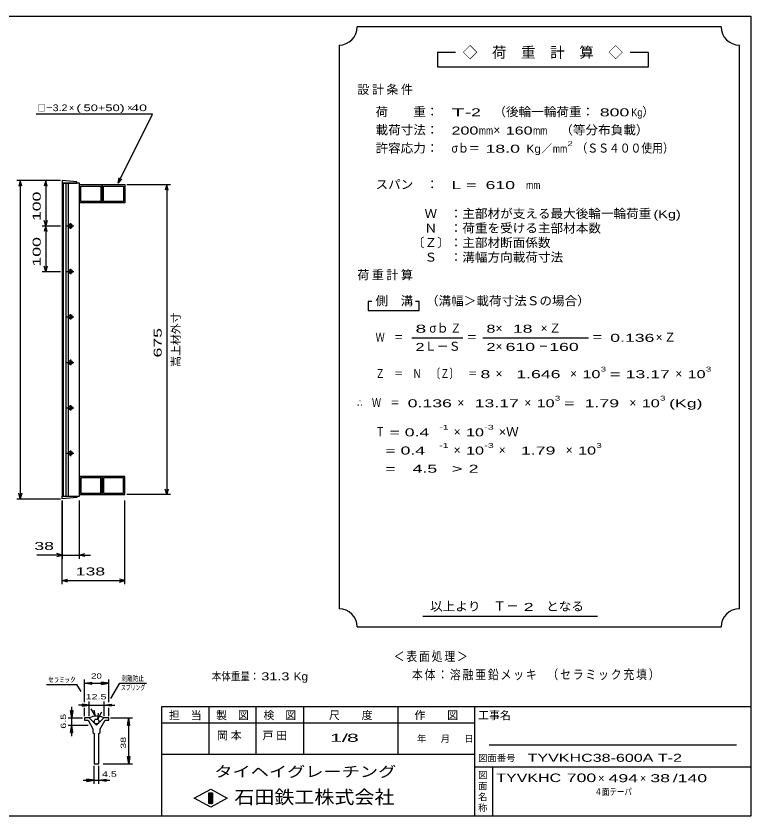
# Model space of a CAD drawing. Units: millimetres, scale not verified. Extents: x -1456 to 1389, y -1026 to 839.
# Drawn here: x -227 to 1389, y -921 to 839 of the extents above; entities that cross this region are included whole.
import ezdxf
from ezdxf.enums import TextEntityAlignment as Align

# ---------------------------------------------------------------- set-up
doc = ezdxf.new("R2010")
doc.units = ezdxf.units.MM
doc.header["$LTSCALE"] = 8
for name, color, linetype, lineweight in [('CADPAC_LAYER_0000', 150, 'Continuous', 25), ('CADPAC_LAYER_0016', 3, 'Continuous', 25), ('CADPAC_LAYER_0022', 2, 'Continuous', 25), ('CADPAC_LAYER_0032', 4, 'Continuous', 25)]:
    doc.layers.add(name, color=color, linetype=linetype, lineweight=lineweight)
doc.styles.add('ベクトル', font='')
doc.styles.get('ベクトル').set_extended_font_data('ベクトル')

msp = doc.modelspace()

# ---------------------------------------------------------------- linework, layer by layer
at = {"layer": 'CADPAC_LAYER_0000'}
for p, q in [((-1379.2, 838.8), (1388.8, 838.8)), ((1388.8, 838.8), (1388.8, -921.2)), ((1388.8, -681.2), (92.8, -681.2)), ((92.8, -681.2), (92.8, -921.2)), ((196.8, -681.2), (196.8, -785.2)), ((300.8, -785.2), (300.8, -681.2)), ((404.8, -681.2), (404.8, -785.2)), ((612.8, -785.2), (612.8, -681.2)), ((780.8, -681.2), (780.8, -921.2)), ((780.8, -717.2), (92.8, -717.2)), ((1356.8, -765.2), (812.8, -765.2)), ((92.8, -785.2), (780.8, -785.2)), ((780.8, -813.2), (1388.8, -813.2)), ((820.8, -921.2), (820.8, -813.2)), ((164.8, -882), (200.8, -862)), ((200.8, -862), (236.8, -882)), ((196.8, -870), (204.8, -870)), ((196.8, -894), (196.8, -870)), ((196.8, -870), (198.4, -870)), ((198.4, -870), (198.4, -894)), ((200, -894), (200, -870)), ((200, -870), (201.6, -870)), ((201.6, -870), (201.6, -894)), ((203.2, -894), (203.2, -870)), ((203.2, -870), (204.8, -870)), ((204.8, -870), (204.8, -894)), ((204.8, -870), (204.8, -894)), ((200.8, -902), (164.8, -882)), ((204.8, -894), (196.8, -894)), ((198.4, -894), (200, -894)), ((236.8, -882), (200.8, -902)), ((201.6, -894), (203.2, -894)), ((1388.8, -921.2), (-1379.2, -921.2))]:
    msp.add_line(p, q, dxfattribs=at)
at = {"layer": 'CADPAC_LAYER_0016'}
for p, q in [((-93.8, 473.8), (-125.8, 476.8)), ((-125.8, 476.8), (-125.8, 470.8)), ((-125.8, 470.8), (-93.8, 470.8)), ((-125.8, 470.8), (-125.8, -217.2)), ((-87.8, 470.8), (-125.8, 470.8)), ((-123.8, 470.8), (-123.8, -217.2)), ((-116.8, -217.2), (-116.8, 470.8)), ((-112.8, 470.8), (-112.8, -217.2)), ((-93.8, 470.8), (-93.8, 473.8)), ((-87.8, -217.2), (-87.8, 470.8)), ((-87.8, 467.8), (-37.8, 467.8)), ((-87.8, 427.8), (-87.8, 467.8)), ((-84.8, 464.8), (-40.8, 464.8)), ((-84.8, 430.8), (-84.8, 464.8)), ((-40.8, 464.8), (-40.8, 430.8)), ((-37.8, 467.8), (-37.8, 427.8)), ((-37.8, 467.8), (12.2, 467.8)), ((-37.8, 427.8), (-37.8, 467.8)), ((-34.8, 464.8), (9.2, 464.8)), ((-34.8, 430.8), (-34.8, 464.8)), ((9.2, 464.8), (9.2, 430.8)), ((12.2, 467.8), (12.2, 427.8)), ((-37.8, 427.8), (-87.8, 427.8)), ((-40.8, 430.8), (-84.8, 430.8)), ((12.2, 427.8), (-37.8, 427.8)), ((9.2, 430.8), (-34.8, 430.8)), ((-115.8, 376.8), (-99.8, 376.8)), ((-105.8, 379.8), (-109.8, 379.8)), ((-109.8, 373.8), (-105.8, 373.8)), ((-107.8, 382.8), (-107.8, 370.8)), ((-107.8, 282.8), (-107.8, 270.8)), ((-115.8, 276.8), (-99.8, 276.8)), ((-105.8, 279.8), (-109.8, 279.8)), ((-109.8, 273.8), (-105.8, 273.8)), ((-115.8, 176.8), (-99.8, 176.8)), ((-105.8, 179.8), (-109.8, 179.8)), ((-107.8, 182.8), (-107.8, 170.8)), ((-109.8, 173.8), (-105.8, 173.8)), ((-115.8, 76.8), (-99.8, 76.8)), ((-105.8, 79.8), (-109.8, 79.8)), ((-109.8, 73.8), (-105.8, 73.8)), ((-107.8, 82.8), (-107.8, 70.8)), ((-107.8, -17.2), (-107.8, -29.2)), ((-115.8, -23.2), (-99.8, -23.2)), ((-105.8, -20.2), (-109.8, -20.2)), ((-109.8, -26.2), (-105.8, -26.2)), ((-115.8, -123.2), (-99.8, -123.2)), ((-105.8, -120.2), (-109.8, -120.2)), ((-107.8, -117.2), (-107.8, -129.2)), ((-109.8, -126.2), (-105.8, -126.2)), ((-37.8, -174.2), (-87.8, -174.2)), ((-87.8, -174.2), (-87.8, -214.2)), ((-37.8, -214.2), (-37.8, -174.2)), ((12.2, -174.2), (-37.8, -174.2)), ((-37.8, -174.2), (-37.8, -214.2)), ((12.2, -214.2), (12.2, -174.2)), ((-40.8, -177.2), (-84.8, -177.2)), ((-84.8, -177.2), (-84.8, -211.2)), ((-40.8, -211.2), (-40.8, -177.2)), ((9.2, -177.2), (-34.8, -177.2)), ((-34.8, -177.2), (-34.8, -211.2)), ((9.2, -211.2), (9.2, -177.2)), ((-84.8, -211.2), (-40.8, -211.2)), ((-34.8, -211.2), (9.2, -211.2)), ((-125.8, -217.2), (-93.8, -217.2)), ((-125.8, -223.2), (-125.8, -217.2)), ((-125.8, -217.2), (-87.8, -217.2)), ((-93.8, -220.2), (-125.8, -223.2)), ((-93.8, -217.2), (-93.8, -220.2)), ((-87.8, -214.2), (-37.8, -214.2)), ((-37.8, -214.2), (12.2, -214.2))]:
    msp.add_line(p, q, dxfattribs=at)
for centre, radius, start, end in [((-109.8, 376.8), 3, 90, 270), ((-107.8, 376.8), 4, 46.6, 133.4), ((-107.8, 376.8), 4, 226.6, 313.4), ((-105.8, 376.8), 3, 270, 90), ((-109.8, 276.8), 3, 90, 270), ((-107.8, 276.8), 4, 46.6, 133.4), ((-107.8, 276.8), 4, 226.6, 313.4), ((-105.8, 276.8), 3, 270, 90), ((-109.8, 176.8), 3, 90, 270), ((-107.8, 176.8), 4, 46.6, 133.4), ((-105.8, 176.8), 3, 270, 90), ((-107.8, 176.8), 4, 226.6, 313.4), ((-109.8, 76.8), 3, 90, 270), ((-107.8, 76.8), 4, 46.6, 133.4), ((-107.8, 76.8), 4, 226.6, 313.4), ((-105.8, 76.8), 3, 270, 90), ((-109.8, -23.2), 3, 90, 270), ((-107.8, -23.2), 4, 46.6, 133.4), ((-107.8, -23.2), 4, 226.6, 313.4), ((-105.8, -23.2), 3, 270, 90), ((-109.8, -123.2), 3, 90, 270), ((-107.8, -123.2), 4, 46.6, 133.4), ((-105.8, -123.2), 3, 270, 90), ((-107.8, -123.2), 4, 226.6, 313.4)]:
    msp.add_arc(centre, radius, start, end, dxfattribs=at)
at = {"layer": 'CADPAC_LAYER_0022', "color": 4}
for p, q in [((1323.2, 814.8), (523.2, 814.8)), ((483.2, 774.8), (483.2, -465.2)), ((1363.2, -465.2), (1363.2, 774.8)), ((739.2, 758.8), (699.2, 758.8)), ((699.2, 758.8), (699.2, 726.8)), ((1163.2, 758.8), (1123.2, 758.8)), ((1163.2, 726.8), (1163.2, 758.8)), ((699.2, 726.8), (1163.2, 726.8)), ((73.2, 622.8), (-182.8, 622.8)), ((-2.8, 470.8), (73.2, 622.8)), ((-129.8, 476.8), (-225.8, 476.8)), ((-217.8, 476.8), (-221, 464.8)), ((-214.6, 464.8), (-217.8, 476.8)), ((-217.8, 476.8), (-217.8, -223.2)), ((-129.8, 476.8), (-169.8, 476.8)), ((-161.8, 476.8), (-165, 464.8)), ((-158.6, 464.8), (-161.8, 476.8)), ((-161.8, 476.8), (-161.8, 376.8)), ((-2.8, 470.8), (-0.4, 482.48)), ((-2.8, 470.8), (5.2, 479.6)), ((16.2, 467.8), (112.2, 467.8)), ((104.2, 467.8), (101, 455.8)), ((107.4, 455.8), (104.2, 467.8)), ((104.2, 467.8), (104.2, -214.2)), ((-161.8, 376.8), (-165, 388.8)), ((-158.6, 388.8), (-161.8, 376.8)), ((-169.8, 376.8), (-129.8, 376.8)), ((-161.8, 376.8), (-165, 364.8)), ((-158.6, 364.8), (-161.8, 376.8)), ((-161.8, 376.8), (-161.8, 276.8)), ((-161.8, 276.8), (-165, 288.8)), ((-158.6, 288.8), (-161.8, 276.8)), ((-169.8, 276.8), (-129.8, 276.8)), ((555.2, 210.8), (547.2, 210.8)), ((547.2, 210.8), (547.2, 190.8)), ((659.2, 210.8), (651.2, 210.8)), ((659.2, 190.8), (659.2, 210.8)), ((547.2, 190.8), (659.2, 190.8)), ((643.2, 130.8), (755.2, 130.8)), ((799.2, 130.8), (1031.2, 130.8)), ((-217.8, -223.2), (-221, -211.2)), ((-214.6, -211.2), (-217.8, -223.2)), ((104.2, -214.2), (101, -202.2)), ((107.4, -202.2), (104.2, -214.2)), ((-225.8, -223.2), (-129.8, -223.2)), ((-125.8, -227.2), (-125.8, -355.2)), ((-125.8, -411.2), (-125.8, -227.2)), ((-87.8, -355.2), (-87.8, -227.2)), ((12.2, -411.2), (12.2, -227.2)), ((112.2, -214.2), (16.2, -214.2)), ((-125.8, -347.2), (-181.8, -347.2)), ((-125.8, -347.2), (-137.8, -344)), ((-137.8, -350.4), (-125.8, -347.2)), ((-125.8, -347.2), (-87.8, -347.2)), ((-87.8, -347.2), (-75.8, -344)), ((-75.8, -350.4), (-87.8, -347.2)), ((-87.8, -347.2), (-63.8, -347.2)), ((-125.8, -403.2), (-113.8, -400)), ((-113.8, -406.4), (-125.8, -403.2)), ((-125.8, -403.2), (12.2, -403.2)), ((12.2, -403.2), (0.2, -400)), ((0.2, -406.4), (12.2, -403.2)), ((667.2, -481.2), (1051.2, -481.2)), ((523.2, -505.2), (1323.2, -505.2))]:
    msp.add_line(p, q, dxfattribs=at)
for centre, start, end in [((483.2, 814.8), 270, 0), ((1363.2, 814.8), 180, 270), ((483.2, -505.2), 0, 90), ((1363.2, -505.2), 90, 180)]:
    msp.add_arc(centre, 40, start, end, dxfattribs=at)
at = {"layer": 'CADPAC_LAYER_0032'}
for p, q in [((-160.267, -631.6), (-93.6, -631.6)), ((-84.267, -647.6), (-93.6, -631.6)), ((-76.8, -670.8), (-76.8, -621.2)), ((-76.8, -629.2), (-60.8, -626.8)), ((-60.8, -631.6), (-76.8, -629.2)), ((-76.8, -629.2), (-23.467, -629.2)), ((-60.8, -631.6), (-60.8, -626.8)), ((-23.467, -629.2), (-39.467, -626.8)), ((-39.467, -631.6), (-39.467, -626.8)), ((-39.467, -631.6), (-23.467, -629.2)), ((-23.467, -670.8), (-23.467, -621.2)), ((-18.664, -662.533), (0.803, -628.933)), ((0.803, -628.933), (59.469, -628.933)), ((-104.8, -705.2), (-104.8, -681.2)), ((-66.133, -677.2), (-90.133, -677.2)), ((-66.133, -677.2), (-82.133, -674.8)), ((-82.133, -674.8), (-82.133, -679.6)), ((-82.133, -679.6), (-66.133, -677.2)), ((-76.8, -701.2), (-76.8, -683.6)), ((-66.133, -701.2), (-66.133, -669.2)), ((-66.133, -677.2), (-34.133, -677.2)), ((-52.8, -701.2), (-62.133, -685.2)), ((-34.133, -669.2), (-34.133, -701.2)), ((-34.133, -677.2), (-18.133, -674.8)), ((-18.133, -679.6), (-34.133, -677.2)), ((-34.133, -677.2), (-10.133, -677.2)), ((-23.467, -701.2), (-23.467, -683.6)), ((-18.133, -674.8), (-18.133, -679.6)), ((-104.8, -705.2), (-107.2, -689.2)), ((-107.2, -689.2), (-102.4, -689.2)), ((-102.4, -689.2), (-104.8, -705.2)), ((-52.8, -701.2), (-55.733, -688.667)), ((-47.464, -707.866), (-38.397, -691.866)), ((-47.464, -707.866), (-45.597, -695.066)), ((-112.8, -705.2), (-80.8, -705.2)), ((-112.8, -721.2), (-68.8, -721.2)), ((-107.2, -737.2), (-104.8, -721.2)), ((-104.8, -721.2), (-104.8, -705.2)), ((-102.4, -737.2), (-104.8, -721.2)), ((-104.8, -745.2), (-104.8, -721.2)), ((-76.8, -705.2), (-76.8, -710.533)), ((-66.133, -705.2), (-76.8, -705.2)), ((-76.8, -710.533), (-68.8, -710.533)), ((-68.8, -710.533), (-58.133, -729.2)), ((-50.133, -721.2), (-66.133, -705.2)), ((-34.133, -705.2), (-50.133, -721.2)), ((-42.133, -729.2), (-31.467, -710.533)), ((-23.467, -705.2), (-34.133, -705.2)), ((-31.467, -710.533), (-23.467, -710.533)), ((-23.467, -710.533), (-23.467, -705.2)), ((-19.467, -705.2), (28.533, -705.2)), ((18.133, -721.2), (20.533, -705.2)), ((18.133, -721.2), (22.933, -721.2)), ((22.933, -721.2), (20.533, -705.2)), ((20.533, -806.534), (20.533, -705.2)), ((-107.2, -737.2), (-102.4, -737.2)), ((-58.133, -729.2), (-58.133, -737.2)), ((-58.133, -737.2), (-55.467, -739.867)), ((-44.8, -739.867), (-42.133, -737.2)), ((-42.133, -737.2), (-42.133, -729.2)), ((-55.467, -739.867), (-55.467, -806.533)), ((-44.8, -806.533), (-44.8, -739.867)), ((20.533, -806.534), (18.133, -790.534)), ((18.133, -790.534), (22.933, -790.534)), ((22.933, -790.534), (20.533, -806.534)), ((-55.467, -806.533), (-44.8, -806.533)), ((-35.467, -806.534), (28.533, -806.534)), ((-55.467, -850.534), (-55.467, -810.534)), ((-44.8, -850.534), (-44.8, -810.534)), ((-79.467, -842.534), (-55.467, -842.534)), ((-55.467, -842.534), (-71.467, -840.134)), ((-71.467, -844.934), (-71.467, -840.134)), ((-71.467, -844.934), (-55.467, -842.534)), ((-55.467, -842.534), (-44.8, -842.534)), ((-44.8, -842.534), (-28.8, -840.134)), ((-28.8, -844.934), (-44.8, -842.534)), ((-44.8, -842.534), (-20.8, -842.534)), ((-28.8, -844.934), (-28.8, -840.134))]:
    msp.add_line(p, q, dxfattribs=at)
msp.add_circle((-50.133, -713.2), 5.333, dxfattribs=at)
msp.add_arc((-50.403, -741.742), 40, 66, 113, dxfattribs=at)

# ---------------------------------------------------------------- texts
at = {"layer": 'CADPAC_LAYER_0000', "style": 'ベクトル'}
for s, height, p in [('担\u3000当', 17.6, (108.8, -699.6)), ('製\u3000図', 17.6, (212.8, -699.6)), ('検\u3000図', 17.6, (316.8, -699.6)), ('尺\u3000\u3000度', 17.6, (460.8, -699.6)), ('作\u3000\u3000図', 17.6, (648.8, -699.6)), ('工事名', 17.6, (788.8, -699.6)), ('年', 14.66, (654.4, -751.2)), ('月', 14.66, (706.4, -751.2)), ('日', 14.66, (758.4, -751.2)), ('図面番号', 14.66, (788.8, -793.6)), ('図', 14.66, (788.8, -831.2)), ('面', 14.66, (788.8, -855.2)), ('名', 14.66, (788.8, -879.2)), ('称', 14.66, (788.8, -903.2))]:
    msp.add_text(s, height=height, dxfattribs=at).set_placement(p, align=Align.MIDDLE_LEFT)
at = {"layer": 'CADPAC_LAYER_0000', "color": 222, "style": 'ベクトル'}
for s, height, width, p in [('タイヘイグレーチング', 23.46, 1.25, (208.8, -823.6)), ('石田鉄工株式会社', 29.33, 1.1, (252.8, -879.6))]:
    msp.add_text(s, height=height, dxfattribs=dict(at, width=width)).set_placement(p, align=Align.MIDDLE_LEFT)
at = {"layer": 'CADPAC_LAYER_0022', "style": 'ベクトル'}
for s, height, p in [('◇\u3000荷\u3000重\u3000計\u3000算\u3000◇', 23.46, (755.2, 758.8)), ('×', 14.66, (-110.8, 636.8)), ('×', 14.66, (17.2, 636.8)), ('）', 19.35, (1149.6, 628)), ('×', 19.35, (822.4, 588)), ('／', 17.6, (927.2, 546.8)), ('σｂ', 19.35, (681.6, 152)), ('×', 19.35, (827.2, 152)), ('Ｌ－Ｓ', 19.35, (671.2, 112)), ('×', 19.35, (827.2, 112)), ('×', 19.35, (827.2, 52)), ('×', 19.35, (991.2, 52)), ('×', 19.35, (1222.4, 52)), ('×', 19.35, (743.2, -12)), ('×', 19.35, (890.4, -12)), ('×', 19.35, (1121.6, -12)), ('×', 19.35, (735.2, -76)), ('×', 19.35, (735.2, -116)), ('×', 19.35, (834.4, -116)), ('×', 19.35, (981.6, -116)), ('Ｔ－', 20.53, (822.4, -459.2)), ('×', 17.6, (1052.8, -838)), ('×', 17.6, (1144.8, -838))]:
    msp.add_text(s, height=height, dxfattribs=at).set_placement(p, align=Align.MIDDLE_LEFT)
for s, height, width, p in [('□－', 14.66, 0.8, (-178.8, 636.8)), ('3.2', 14.66, 1.2, (-146.8, 636.8)), ('(', 14.66, 1.6, (-94.8, 636.8)), ('50', 14.66, 1.45, (-78.8, 636.8)), ('+', 14.66, 1.35, (-46.8, 636.8)), ('50', 14.66, 1.45, (-30.8, 636.8)), (')', 14.66, 1.6, (1.2, 636.8)), (' 40 ', 14.66, 1.6, (17.2, 636.8)), ('荷\u3000\u3000重：\u3000', 19.35, 1.05, (563.2, 628)), ('T-', 17.6, 2, (730.4, 626.8)), (' 2 ', 17.6, 1.65, (762.4, 626.8)), ('（後輪一輪荷重：', 19.35, 1.05, (822.4, 628)), (' 800', 17.6, 1.65, (1045.6, 626.8)), ('Kg', 17.6, 0.85, (1125.6, 626.8)), ('載荷寸法：\u3000', 19.35, 1.05, (563.2, 588)), ('\u3000（等分布負載）', 19.35, 1.05, (941.6, 588)), ('200', 17.6, 1.5, (730.4, 586.8)), ('mm', 17.6, 0.8, (790.4, 586.8)), ('160', 17.6, 1.5, (849.6, 586.8)), ('mm', 17.6, 0.8, (909.6, 586.8)), ('2', 10.56, 1.5, (985.2, 558)), ('許容応力：\u3000', 19.35, 1.05, (563.2, 548)), ('σｂ＝', 19.35, 0.9, (730.4, 548)), (' 18.0', 17.6, 1.65, (794.4, 546.8)), ('Kg', 17.6, 1.1, (895.2, 546.8)), ('mm', 17.6, 0.8, (953.2, 546.8)), ('（ＳＳ４００使用）', 19.35, 0.9, (1005.2, 548)), ('スパン\u3000：\u3000', 19.35, 1.05, (563.2, 468)), ('L = ', 17.6, 1.65, (730.4, 466.8)), (' 610 ', 17.6, 1.65, (794.4, 466.8)), ('mm', 17.6, 0.8, (894.4, 466.8)), ('\u3000Ｗ\u3000：主部材が支える最大後輪一輪荷重', 19.35, 1.05, (643.2, 404)), ('(Kg)', 17.6, 1.35, (1174.4, 402.8)), ('\u3000Ｎ\u3000：荷重を受ける主部材本数', 19.35, 1.05, (643.2, 372)), ('〔Ｚ〕：主部材断面係数', 19.35, 1.05, (643.2, 340)), ('\u3000Ｓ\u3000：溝幅方向載荷寸法', 19.35, 1.05, (643.2, 308)), ('側\u3000溝', 19.35, 1.05, (563.2, 212)), ('\u3000（溝幅＞載荷寸法Ｓの場合）', 19.35, 1.05, (646.4, 212)), ('8', 17.6, 1.8, (651.2, 150.8)), ('Ｚ', 19.35, 0.9, (728, 152)), ('8', 17.6, 1.5, (807.2, 150.8)), (' 18 ', 17.6, 1.65, (854.4, 150.8)), ('Ｗ\u3000＝', 19.35, 0.75, (563.2, 132)), ('＝', 19.35, 0.9, (763.2, 132)), ('＝', 19.35, 0.9, (1039.2, 132)), ('0.136', 17.6, 1.65, (1079.2, 130.8)), ('2', 17.6, 1.5, (651.2, 110.8)), ('2', 17.6, 1.5, (807.2, 110.8)), (' 610 ', 17.6, 1.65, (838.4, 110.8)), ('－', 19.35, 0.75, (922.4, 112)), (' 160 ', 17.6, 1.65, (934.4, 110.8)), ('Ｚ\u3000＝\u3000Ｎ\u3000〔Ｚ〕\u3000＝', 19.35, 0.75, (563.2, 52)), (' 8 ', 17.6, 1.65, (783.2, 50.8)), ('  1.646', 17.6, 1.65, (851.2, 50.8)), ('10', 17.6, 1.5, (1018.4, 50.8)), ('3', 10.56, 1.5, (1058.4, 62)), ('=', 17.6, 1.7, (1078.4, 50.8)), (' 13.17', 17.6, 1.65, (1102.4, 50.8)), ('10', 17.6, 1.5, (1249.6, 50.8)), ('3', 10.56, 1.5, (1289.6, 62)), ('3', 10.56, 1.5, (957.6, -2)), ('3', 10.56, 1.5, (1188.8, -2)), ('∴\u3000Ｗ\u3000＝', 19.35, 0.75, (523.2, -12)), (' 0.136', 17.6, 1.65, (623.2, -13.2)), (' 13.17', 17.6, 1.65, (770.4, -13.2)), ('10', 17.6, 1.5, (917.6, -13.2)), ('=', 17.6, 1.7, (977.6, -13.2)), ('  1.79', 17.6, 1.65, (1001.6, -13.2)), ('10', 17.6, 1.5, (1148.8, -13.2)), ('(Kg)', 17.6, 1.65, (1208.8, -13.2)), ('Ｔ', 19.35, 0.75, (563.2, -76)), (' = 0.4', 17.6, 1.65, (583.2, -77.2)), ('-1', 10.56, 1.65, (703.2, -66)), ('10', 17.6, 1.5, (762.4, -77.2)), ('-3', 10.56, 1.65, (802.4, -66)), ('×Ｗ', 19.35, 1.05, (834.4, -76)), ('-1', 10.56, 1.65, (703.2, -106)), ('-3', 10.56, 1.65, (802.4, -106)), ('3', 10.56, 1.5, (1048.8, -106)), ('  = 0.4', 17.6, 1.65, (563.2, -117.2)), ('10', 17.6, 1.5, (762.4, -117.2)), ('  1.79', 17.6, 1.65, (861.6, -117.2)), ('10', 17.6, 1.5, (1008.8, -117.2)), ('  =', 17.6, 1.65, (563.2, -157.2)), ('  4.5', 17.6, 1.65, (623.2, -157.2)), ('>', 17.6, 1.7, (731.2, -157.2)), (' 2 ', 17.6, 1.65, (757.2, -157.2)), (' 38 ', 17.6, 1.65, (-197.8, -327.2)), (' 138 ', 17.6, 1.65, (-106.8, -383.2)), ('以上より\u3000', 19.35, 1.05, (683.2, -460)), (' 2 ', 17.6, 1.65, (878.4, -461.2)), ('となる', 19.35, 1.05, (938.4, -460)), ('本体重量：', 17.6, 0.85, (203.2, -614)), (' 31.3', 17.6, 1.35, (303.2, -614)), ('Kg', 17.6, 1.1, (383.2, -614)), ('1/', 17.6, 2, (463.2, -749.2)), (' 8 ', 17.6, 2, (487.2, -749.2)), ('TYVKHC38-600A T-2', 17.6, 1.5, (897.6, -793.2)), ('TYVKHC', 18.77, 1.4, (828.8, -837.2)), (' 700 ', 18.77, 1.55, (972.8, -837.2)), (' 494 ', 17.6, 1.65, (1064.8, -838)), (' 38 ', 17.6, 1.65, (1156.8, -838)), ('/', 17.6, 1.65, (1216.8, -838)), (' 140 ', 17.6, 1.65, (1216.8, -838)), ('４面テーパ', 14.66, 0.8, (1044.8, -868))]:
    msp.add_text(s, height=height, dxfattribs=dict(at, width=width)).set_placement(p, align=Align.MIDDLE_LEFT)
at = {"layer": 'CADPAC_LAYER_0022', "style": 'ベクトル', "width": 1.65}
for s, p in [(' 100 ', (-181.8, 376.8)), (' 100 ', (-181.8, 276.8)), (' 675 ', (84.2, 76.8))]:
    msp.add_text(s, height=17.6, rotation=90, dxfattribs=at).set_placement(p, align=Align.MIDDLE_LEFT)
at = {"layer": 'CADPAC_LAYER_0022', "style": 'ベクトル'}
msp.add_text('嵩上材外寸', height=17.6, rotation=90, dxfattribs=at).set_placement((124.2, 66.8), align=Align.MIDDLE_LEFT)
at = {"layer": 'CADPAC_LAYER_0022', "attachment_point": 4, "style": 'ベクトル'}
for s, insert, char_height in [('\\T1.21;設計条件', (523.2, 676), 19.35), ('\\T1.21;荷重計算', (523.2, 268), 19.35), ('\\T1.21;×Ｚ', (926.4, 152), 19.35), ('\\T1.21;×Ｚ', (1179.2, 132), 19.35), ('\\T1.17;\\W0.85;＜表面処理＞', (603.2, -571.2), 20.53), ('\\T1.17;\\W0.85;本体：溶融亜鉛メッキ', (643.2, -611.2), 20.53), ('\\T1.17;\\W0.85;（セラミック充填）', (941.2, -611.2), 20.53), ('\\T1.25;岡本\u3000', (214.8, -745.2), 17.6), ('\\T1.25;戸田\u3000', (314.8, -745.2), 17.6)]:
    msp.add_mtext(s, dxfattribs=dict(at, insert=insert, char_height=char_height))
at = {"layer": 'CADPAC_LAYER_0032', "color": 2, "style": 'ベクトル'}
for s, width, p in [('ｾﾗﾐｯｸ', 1.5, (-156.267, -621.2)), ('20', 1.35, (-62.133, -613.2)), ('剥離防止', 0.75, (4.803, -618.533)), ('スプリング', 0.65, (3.469, -638.533)), ('12.5', 1.5, (-74.133, -658.8)), (' 4.5 ', 1.5, (-44.8, -828.934))]:
    msp.add_text(s, height=11.73, dxfattribs=dict(at, width=width)).set_placement(p, align=Align.MIDDLE_LEFT)
at = {"layer": 'CADPAC_LAYER_0032', "color": 2, "style": 'ベクトル', "width": 1.5}
for s, p in [('6.5', (-123.2, -729.2)), (' 38 ', (8.533, -779.867))]:
    msp.add_text(s, height=11.73, rotation=90, dxfattribs=at).set_placement(p, align=Align.MIDDLE_LEFT)

doc.saveas('drawing.dxf')
